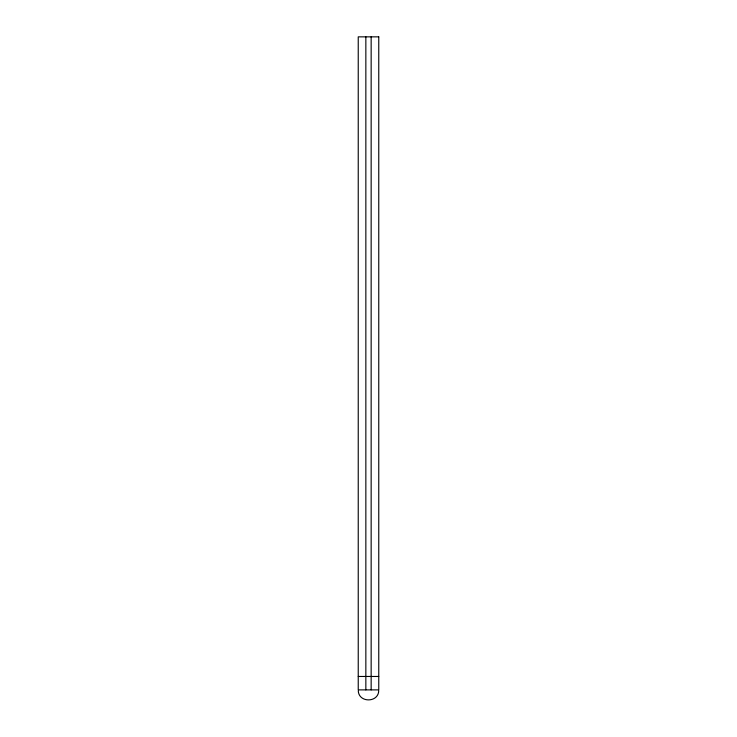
<?xml version="1.0" encoding="UTF-8"?>
<svg xmlns="http://www.w3.org/2000/svg" width="737" height="737" viewBox="0 0 737 737"><rect width="100%" height="100%" fill="white"/><g stroke="black" fill="none" stroke-linecap="round" stroke-linejoin="round"><path stroke-width="1.11" d="M378.726 690.781C378.311 702.914 358.689 702.914 358.274 690.781M358.237 676.465L378.763 676.465M371.153 36.85L371.153 689.887M365.847 36.85L365.847 689.887M378.763 36.85L358.237 36.85L358.237 689.887L378.763 689.887L378.763 36.85"/></g></svg>
